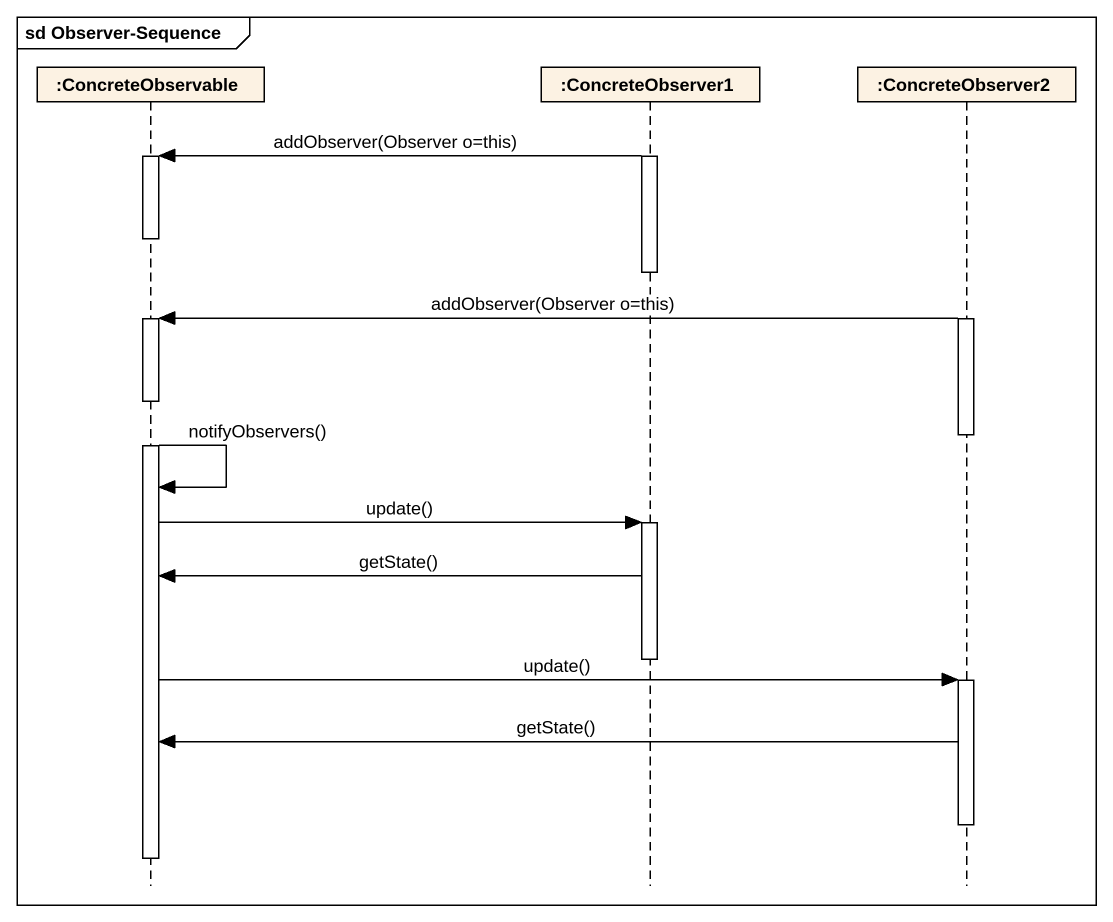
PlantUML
@startuml
mainframe sd Observer-Sequence
hide footbox
participant ":ConcreteObservable" as ConcreteObservable
participant ":ConcreteObserver1" as ConcreteObserver1
participant ":ConcreteObserver2" as ConcreteObserver2

activate ConcreteObserver1
ConcreteObserver1 -> ConcreteObservable : addObserver(Observer o=this)
activate ConcreteObservable
deactivate ConcreteObservable
deactivate ConcreteObserver1
activate ConcreteObserver2
ConcreteObserver2 -> ConcreteObservable : addObserver(Observer o=this)
activate ConcreteObservable
deactivate ConcreteObserver2
ConcreteObservable -> ConcreteObservable : notifyObservers()
ConcreteObservable -> ConcreteObserver1 : update()
activate ConcreteObserver1
ConcreteObserver1 -> ConcreteObservable : getState()
deactivate ConcreteObserver1
ConcreteObservable -> ConcreteObserver2 : update()
activate ConcreteObserver2
ConcreteObserver2 -> ConcreteObservable : getState()
deactivate ConcreteObserver2
deactivate ConcreteObservable
@enduml
